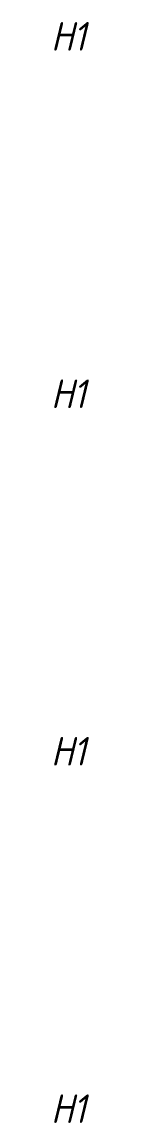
# Model space of a CAD drawing. Header units: millimetres. Extents: x 1525 to 46824, y -520 to 14115.
# Drawn here: x 24250 to 24299, y 4222 to 5762 of the extents above; entities that cross this region are included whole.
import ezdxf

# ---------------------------------------------------------------- set-up
doc = ezdxf.new("R2010")
doc.units = ezdxf.units.MM
doc.layers.add('G-ANNO-TEXT', color=7, linetype='Continuous', lineweight=9)
doc.styles.add('ISOCPEUR_I_1', font='isocpeui.ttf', dxfattribs={"width": 0.9, "height": 40})

msp = doc.modelspace()

# ---------------------------------------------------------------- texts
at = {"layer": 'G-ANNO-TEXT', "char_height": 40, "attachment_point": 1, "style": 'ISOCPEUR_I_1'}
for s, insert, width in [('\\fISOCPEUR|b0|i1|c204|p34|;\\W.9;Н', (24245.50358, 5761.99135), 37.518975), ('\\fISOCPEUR|b0|i1|c204|p34|;\\W.9;1', (24276.45983, 5761.99135), 23.0886), ('\\fISOCPEUR|b0|i1|c204|p34|;\\W.9;Н', (24245.50358, 5261.99135), 37.518975), ('\\fISOCPEUR|b0|i1|c204|p34|;\\W.9;1', (24276.45983, 5261.99135), 23.0886), ('\\fISOCPEUR|b0|i1|c204|p34|;\\W.9;Н', (24245.50358, 4761.99135), 37.518975), ('\\fISOCPEUR|b0|i1|c204|p34|;\\W.9;1', (24276.45983, 4761.99135), 23.0886), ('\\fISOCPEUR|b0|i1|c204|p34|;\\W.9;Н', (24245.50358, 4261.99135), 37.518975), ('\\fISOCPEUR|b0|i1|c204|p34|;\\W.9;1', (24276.45983, 4261.99135), 23.0886)]:
    msp.add_mtext(s, dxfattribs=dict(at, insert=insert, width=width))

doc.saveas('drawing.dxf')
